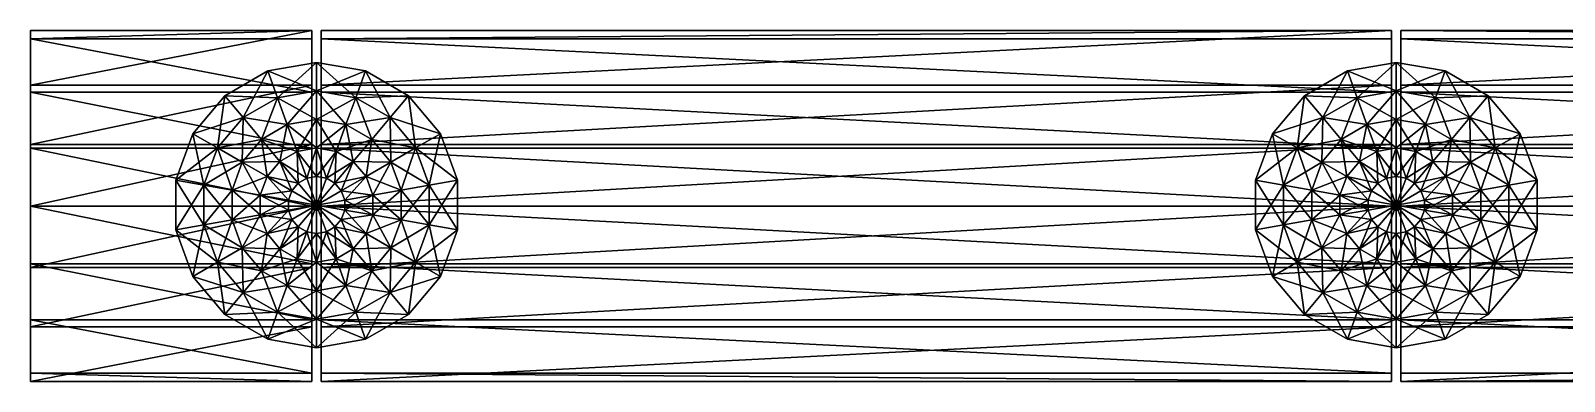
# Model space of a CAD drawing. Header units: inches. Extents: x -21.7 to 34.7, y -7.5 to -0.2.
# Drawn here: x -21.69 to 9.99, y -7.49 to -0.23 of the extents above; entities that cross this region are included whole.
import ezdxf

# ---------------------------------------------------------------- set-up
doc = ezdxf.new("R2010")
doc.units = ezdxf.units.IN
doc.header["$MEASUREMENT"] = 0
doc.layers.add('造作・照明', color=121, linetype='Continuous', true_color=0x99e4d6)

msp = doc.modelspace()

# ---------------------------------------------------------------- meshes
at = {"layer": '造作・照明', "color": 13, "true_color": 0xe05656}
mesh = msp.add_polyface(dxfattribs=at)
corners = [(-15.881, -7.493, 22.27), (-15.881, -7.321, 22.625), (-21.688, -7.321, 22.625), (-21.688, -7.493, 22.27), (-15.881, -6.362, 21.722), (-15.881, -6.222, 22.092), (-21.688, -6.222, 22.092), (-21.688, -6.362, 21.722), (-15.881, -5.134, 21.381), (-15.881, -5.063, 21.769), (-21.688, -5.063, 21.769), (-21.688, -5.134, 21.381), (-15.881, -3.864, 21.266), (-15.881, -3.864, 21.661), (-21.688, -3.864, 21.661), (-21.688, -3.864, 21.266), (-15.881, -2.594, 21.381), (-15.881, -2.665, 21.769), (-21.688, -2.665, 21.769), (-21.688, -2.594, 21.381), (-15.881, -1.366, 21.722), (-15.881, -1.505, 22.092), (-21.688, -1.505, 22.092), (-21.688, -1.366, 21.722), (-15.881, -0.235, 22.27), (-15.881, -0.406, 22.625), (-21.688, -0.406, 22.625), (-21.688, -0.235, 22.27)]
mesh.append_faces([[corners[k] for k in face] for face in [(0, 4, 5, 0), (5, 1, 0, 5), (1, 5, 6, 1), (6, 2, 1, 6), (2, 6, 7, 2), (7, 3, 2, 7), (3, 7, 4, 3), (4, 0, 3, 4), (4, 8, 9, 4), (9, 5, 4, 9), (5, 9, 10, 5), (10, 6, 5, 10), (6, 10, 11, 6), (11, 7, 6, 11), (7, 11, 8, 7), (8, 4, 7, 8), (8, 12, 13, 8), (13, 9, 8, 13), (9, 13, 14, 9), (14, 10, 9, 14), (10, 14, 15, 10), (15, 11, 10, 15), (11, 15, 12, 11), (12, 8, 11, 12), (12, 16, 17, 12), (17, 13, 12, 17), (13, 17, 18, 13), (18, 14, 13, 18), (14, 18, 19, 14), (19, 15, 14, 19), (15, 19, 16, 15), (16, 12, 15, 16), (16, 20, 21, 16), (21, 17, 16, 21), (17, 21, 22, 17), (22, 18, 17, 22), (18, 22, 23, 18), (23, 19, 18, 23), (19, 23, 20, 19), (20, 16, 19, 20), (20, 24, 25, 20), (25, 21, 20, 25), (21, 25, 26, 21), (26, 22, 21, 26), (22, 26, 27, 22), (27, 23, 22, 27), (23, 27, 24, 23), (24, 20, 23, 24), (0, 1, 2, 0), (2, 3, 0, 2)]], dxfattribs={"vtx2": -1, "vtx3": -1, "color": 13})
mesh.append_faces([[corners[k] for k in face] for face in [(26, 25, 24, 26), (27, 26, 24, 27)]], dxfattribs={"vtx3": -1, "color": 13})
mesh = msp.add_polyface(dxfattribs=at)
corners = [(6.423, -7.493, 22.27), (6.423, -7.321, 22.625), (-15.684, -7.321, 22.625), (-15.684, -7.493, 22.27), (6.423, -6.362, 21.722), (6.423, -6.222, 22.092), (-15.684, -6.222, 22.092), (-15.684, -6.362, 21.722), (6.423, -5.134, 21.381), (6.423, -5.063, 21.769), (-15.684, -5.063, 21.769), (-15.684, -5.134, 21.381), (6.423, -3.864, 21.266), (6.423, -3.864, 21.661), (-15.684, -3.864, 21.661), (-15.684, -3.864, 21.266), (6.423, -2.594, 21.381), (6.423, -2.665, 21.769), (-15.684, -2.665, 21.769), (-15.684, -2.594, 21.381), (6.423, -1.366, 21.722), (6.423, -1.505, 22.092), (-15.684, -1.505, 22.092), (-15.684, -1.366, 21.722), (6.423, -0.235, 22.27), (6.423, -0.406, 22.625), (-15.684, -0.406, 22.625), (-15.684, -0.235, 22.27)]
mesh.append_faces([[corners[k] for k in face] for face in [(0, 4, 5, 0), (5, 1, 0, 5), (1, 5, 6, 1), (6, 2, 1, 6), (2, 6, 7, 2), (7, 3, 2, 7), (3, 7, 4, 3), (4, 0, 3, 4), (4, 8, 9, 4), (9, 5, 4, 9), (5, 9, 10, 5), (10, 6, 5, 10), (6, 10, 11, 6), (11, 7, 6, 11), (7, 11, 8, 7), (8, 4, 7, 8), (8, 12, 13, 8), (13, 9, 8, 13), (9, 13, 14, 9), (14, 10, 9, 14), (10, 14, 15, 10), (15, 11, 10, 15), (11, 15, 12, 11), (12, 8, 11, 12), (12, 16, 17, 12), (17, 13, 12, 17), (13, 17, 18, 13), (18, 14, 13, 18), (14, 18, 19, 14), (19, 15, 14, 19), (15, 19, 16, 15), (16, 12, 15, 16), (16, 20, 21, 16), (21, 17, 16, 21), (17, 21, 22, 17), (22, 18, 17, 22), (18, 22, 23, 18), (23, 19, 18, 23), (19, 23, 20, 19), (20, 16, 19, 20), (20, 24, 25, 20), (25, 21, 20, 25), (21, 25, 26, 21), (26, 22, 21, 26), (22, 26, 27, 22), (27, 23, 22, 27), (23, 27, 24, 23), (24, 20, 23, 24), (0, 1, 2, 0), (2, 3, 0, 2)]], dxfattribs={"vtx2": -1, "vtx3": -1, "color": 13})
mesh.append_faces([[corners[k] for k in face] for face in [(26, 25, 24, 26), (27, 26, 24, 27)]], dxfattribs={"vtx3": -1, "color": 13})
mesh = msp.add_polyface(dxfattribs=at)
corners = [(6.619, -0.235, 22.27), (6.619, -0.406, 22.625), (28.726, -0.406, 22.625), (28.726, -0.235, 22.27), (6.619, -1.366, 21.722), (6.619, -1.505, 22.092), (28.726, -1.505, 22.092), (28.726, -1.366, 21.722), (6.619, -2.594, 21.381), (6.619, -2.665, 21.769), (28.726, -2.665, 21.769), (28.726, -2.594, 21.381), (6.619, -3.864, 21.266), (6.619, -3.864, 21.661), (28.726, -3.864, 21.661), (28.726, -3.864, 21.266), (6.619, -5.134, 21.381), (6.619, -5.063, 21.769), (28.726, -5.063, 21.769), (28.726, -5.134, 21.381), (6.619, -6.362, 21.722), (6.619, -6.222, 22.092), (28.726, -6.222, 22.092), (28.726, -6.362, 21.722), (6.619, -7.493, 22.27), (6.619, -7.321, 22.625), (28.726, -7.321, 22.625), (28.726, -7.493, 22.27)]
mesh.append_faces([[corners[k] for k in face] for face in [(0, 4, 5, 0), (5, 1, 0, 5), (1, 5, 6, 1), (6, 2, 1, 6), (2, 6, 7, 2), (7, 3, 2, 7), (3, 7, 4, 3), (4, 0, 3, 4), (4, 8, 9, 4), (9, 5, 4, 9), (5, 9, 10, 5), (10, 6, 5, 10), (6, 10, 11, 6), (11, 7, 6, 11), (7, 11, 8, 7), (8, 4, 7, 8), (8, 12, 13, 8), (13, 9, 8, 13), (9, 13, 14, 9), (14, 10, 9, 14), (10, 14, 15, 10), (15, 11, 10, 15), (11, 15, 12, 11), (12, 8, 11, 12), (12, 16, 17, 12), (17, 13, 12, 17), (13, 17, 18, 13), (18, 14, 13, 18), (14, 18, 19, 14), (19, 15, 14, 19), (15, 19, 16, 15), (16, 12, 15, 16), (16, 20, 21, 16), (21, 17, 16, 21), (17, 21, 22, 17), (22, 18, 17, 22), (18, 22, 23, 18), (23, 19, 18, 23), (19, 23, 20, 19), (20, 16, 19, 20), (20, 24, 25, 20), (25, 21, 20, 25), (21, 25, 26, 21), (26, 22, 21, 26), (22, 26, 27, 22), (27, 23, 22, 27), (23, 27, 24, 23), (24, 20, 23, 24), (0, 1, 2, 0), (2, 3, 0, 2)]], dxfattribs={"vtx2": -1, "vtx3": -1, "color": 13})
mesh.append_faces([[corners[k] for k in face] for face in [(26, 25, 24, 26), (27, 26, 24, 27)]], dxfattribs={"vtx3": -1, "color": 13})
at = {"layer": '造作・照明', "color": 56, "true_color": 0x718706}
mesh = msp.add_polyface(dxfattribs=at)
corners = [(-16.186, -2.735, 48.898), (-15.782, -2.663, 48.89), (-15.782, -3.254, 49.098), (-16.388, -2.18, 48.809), (-15.782, -2.073, 48.793), (-16.541, -2.94, 48.909), (-16.921, -2.487, 48.828), (-17.316, -2.959, 48.82), (-16.59, -1.625, 48.8), (-15.782, -1.482, 48.777), (-17.301, -2.035, 48.825), (-17.828, -2.663, 48.816), (-16.792, -1.07, 48.818), (-15.782, -0.892, 48.824), (-17.68, -1.583, 48.83), (-18.339, -2.368, 48.824), (-16.792, -1.07, 48.951), (-15.782, -0.892, 48.955), (-17.68, -1.583, 48.959), (-18.339, -2.368, 48.955), (-16.792, -1.07, 49.084), (-15.782, -0.892, 49.086), (-17.68, -1.582, 49.089), (-18.339, -2.368, 49.087), (-16.792, -1.07, 49.218), (-15.782, -0.892, 49.218), (-17.68, -1.582, 49.218), (-18.339, -2.368, 49.218), (-16.59, -1.625, 49.218), (-15.782, -1.482, 49.218), (-17.301, -2.035, 49.218), (-17.828, -2.663, 49.218), (-16.388, -2.18, 49.218), (-15.782, -2.073, 49.218), (-16.921, -2.487, 49.218), (-17.316, -2.959, 49.218), (-16.186, -2.735, 49.218), (-15.782, -2.663, 49.218), (-16.541, -2.94, 49.218), (-16.805, -3.254, 49.218), (-15.984, -3.289, 49.218)]
mesh.append_faces([[corners[k] for k in face] for face in [(0, 1, 2, 0), (1, 0, 3, 1), (3, 4, 1, 3), (0, 5, 6, 0), (6, 3, 0, 6), (7, 6, 5, 7), (4, 3, 8, 4), (8, 9, 4, 8), (3, 6, 10, 3), (10, 8, 3, 10), (6, 7, 11, 6), (11, 10, 6, 11), (9, 8, 12, 9), (12, 13, 9, 12), (8, 10, 14, 8), (14, 12, 8, 14), (10, 11, 15, 10), (15, 14, 10, 15), (13, 12, 16, 13), (16, 17, 13, 16), (12, 14, 18, 12), (18, 16, 12, 18), (14, 15, 19, 14), (19, 18, 14, 19), (17, 16, 20, 17), (20, 21, 17, 20), (16, 18, 22, 16), (22, 20, 16, 22), (18, 19, 23, 18), (23, 22, 18, 23), (21, 20, 24, 21), (24, 25, 21, 24), (20, 22, 26, 20), (26, 24, 20, 26), (22, 23, 27, 22), (27, 26, 22, 27), (25, 24, 28, 25), (28, 29, 25, 28), (24, 26, 30, 24), (30, 28, 24, 30), (26, 27, 31, 26), (31, 30, 26, 31), (29, 28, 32, 29), (32, 33, 29, 32), (28, 30, 34, 28), (34, 32, 28, 34), (30, 31, 35, 30), (35, 34, 30, 35), (33, 32, 36, 33), (36, 37, 33, 36), (32, 34, 38, 32), (38, 36, 32, 38), (34, 35, 39, 34), (37, 36, 40, 37)]], dxfattribs={"vtx2": -1, "vtx3": -1, "color": 56})
mesh = msp.add_polyface(dxfattribs=at)
corners = [(-15.782, -2.663, 48.89), (-15.378, -2.735, 48.898), (-15.58, -3.289, 49.098), (-14.643, -2.487, 48.828), (-14.248, -2.959, 48.82), (-14.759, -3.254, 48.902), (-15.023, -2.94, 48.909), (-15.176, -2.18, 48.809), (-15.782, -2.073, 48.793), (-14.264, -2.035, 48.825), (-13.736, -2.663, 48.816), (-14.974, -1.625, 48.8), (-15.782, -1.482, 48.777), (-13.884, -1.583, 48.83), (-13.225, -2.368, 48.824), (-14.772, -1.07, 48.818), (-15.782, -0.892, 48.824), (-13.884, -1.583, 48.959), (-13.225, -2.368, 48.955), (-14.772, -1.07, 48.951), (-15.782, -0.892, 48.955), (-13.884, -1.582, 49.089), (-13.225, -2.368, 49.087), (-14.772, -1.07, 49.084), (-15.782, -0.892, 49.086), (-13.884, -1.582, 49.218), (-13.225, -2.368, 49.218), (-14.772, -1.07, 49.218), (-15.782, -0.892, 49.218), (-14.264, -2.035, 49.218), (-13.736, -2.663, 49.218), (-14.974, -1.625, 49.218), (-15.782, -1.482, 49.218), (-14.643, -2.487, 49.218), (-14.248, -2.959, 49.218), (-15.176, -2.18, 49.218), (-15.782, -2.073, 49.218), (-15.023, -2.94, 49.218), (-15.378, -2.735, 49.218), (-15.782, -2.663, 49.218), (-15.782, -3.254, 49.218)]
mesh.append_faces([[corners[k] for k in face] for face in [(0, 1, 2, 0), (3, 4, 5, 3), (6, 1, 7, 6), (7, 3, 6, 7), (1, 0, 8, 1), (8, 7, 1, 8), (4, 3, 9, 4), (9, 10, 4, 9), (3, 7, 11, 3), (11, 9, 3, 11), (7, 8, 12, 7), (12, 11, 7, 12), (10, 9, 13, 10), (13, 14, 10, 13), (9, 11, 15, 9), (15, 13, 9, 15), (11, 12, 16, 11), (16, 15, 11, 16), (14, 13, 17, 14), (17, 18, 14, 17), (13, 15, 19, 13), (19, 17, 13, 19), (15, 16, 20, 15), (20, 19, 15, 20), (18, 17, 21, 18), (21, 22, 18, 21), (17, 19, 23, 17), (23, 21, 17, 23), (19, 20, 24, 19), (24, 23, 19, 24), (22, 21, 25, 22), (25, 26, 22, 25), (21, 23, 27, 21), (27, 25, 21, 27), (23, 24, 28, 23), (28, 27, 23, 28), (26, 25, 29, 26), (29, 30, 26, 29), (25, 27, 31, 25), (31, 29, 25, 31), (27, 28, 32, 27), (32, 31, 27, 32), (30, 29, 33, 30), (33, 34, 30, 33), (29, 31, 35, 29), (35, 33, 29, 35), (31, 32, 36, 31), (36, 35, 31, 36), (34, 33, 37, 34), (33, 35, 38, 33), (38, 37, 33, 38), (35, 36, 39, 35), (39, 38, 35, 39), (38, 39, 40, 38)]], dxfattribs={"vtx2": -1, "vtx3": -1, "color": 56})
mesh = msp.add_polyface(dxfattribs=at)
corners = [(6.117, -2.735, 48.898), (6.521, -2.663, 48.89), (6.521, -3.254, 49.098), (5.915, -2.18, 48.809), (6.521, -2.073, 48.793), (5.762, -2.94, 48.909), (5.382, -2.487, 48.828), (4.987, -2.959, 48.82), (5.713, -1.625, 48.8), (6.521, -1.482, 48.777), (5.003, -2.035, 48.825), (4.475, -2.663, 48.816), (5.511, -1.07, 48.818), (6.521, -0.892, 48.824), (4.623, -1.583, 48.83), (3.964, -2.368, 48.824), (5.511, -1.07, 48.951), (6.521, -0.892, 48.955), (4.623, -1.583, 48.959), (3.964, -2.368, 48.955), (5.511, -1.07, 49.084), (6.521, -0.892, 49.086), (4.623, -1.582, 49.089), (3.964, -2.368, 49.087), (5.511, -1.07, 49.218), (6.521, -0.892, 49.218), (4.623, -1.582, 49.218), (3.964, -2.368, 49.218), (5.713, -1.625, 49.218), (6.521, -1.482, 49.218), (5.003, -2.035, 49.218), (4.475, -2.663, 49.218), (5.915, -2.18, 49.218), (6.521, -2.073, 49.218), (5.382, -2.487, 49.218), (4.987, -2.959, 49.218), (6.117, -2.735, 49.218), (6.521, -2.663, 49.218), (5.762, -2.94, 49.218), (5.498, -3.254, 49.218), (6.319, -3.289, 49.218)]
mesh.append_faces([[corners[k] for k in face] for face in [(0, 1, 2, 0), (1, 0, 3, 1), (3, 4, 1, 3), (0, 5, 6, 0), (6, 3, 0, 6), (7, 6, 5, 7), (4, 3, 8, 4), (8, 9, 4, 8), (3, 6, 10, 3), (10, 8, 3, 10), (6, 7, 11, 6), (11, 10, 6, 11), (9, 8, 12, 9), (12, 13, 9, 12), (8, 10, 14, 8), (14, 12, 8, 14), (10, 11, 15, 10), (15, 14, 10, 15), (13, 12, 16, 13), (16, 17, 13, 16), (12, 14, 18, 12), (18, 16, 12, 18), (14, 15, 19, 14), (19, 18, 14, 19), (17, 16, 20, 17), (20, 21, 17, 20), (16, 18, 22, 16), (22, 20, 16, 22), (18, 19, 23, 18), (23, 22, 18, 23), (21, 20, 24, 21), (24, 25, 21, 24), (20, 22, 26, 20), (26, 24, 20, 26), (22, 23, 27, 22), (27, 26, 22, 27), (25, 24, 28, 25), (28, 29, 25, 28), (24, 26, 30, 24), (30, 28, 24, 30), (26, 27, 31, 26), (31, 30, 26, 31), (29, 28, 32, 29), (32, 33, 29, 32), (28, 30, 34, 28), (34, 32, 28, 34), (30, 31, 35, 30), (35, 34, 30, 35), (33, 32, 36, 33), (36, 37, 33, 36), (32, 34, 38, 32), (38, 36, 32, 38), (34, 35, 39, 34), (37, 36, 40, 37)]], dxfattribs={"vtx2": -1, "vtx3": -1, "color": 56})
mesh = msp.add_polyface(dxfattribs=at)
corners = [(6.521, -2.663, 48.89), (6.925, -2.735, 48.898), (6.723, -3.289, 49.098), (7.66, -2.487, 48.828), (8.055, -2.959, 48.82), (7.544, -3.254, 48.902), (7.28, -2.94, 48.909), (7.127, -2.18, 48.809), (6.521, -2.073, 48.793), (8.039, -2.035, 48.825), (8.567, -2.663, 48.816), (7.329, -1.625, 48.8), (6.521, -1.482, 48.777), (8.419, -1.583, 48.83), (9.078, -2.368, 48.824), (7.531, -1.07, 48.818), (6.521, -0.892, 48.824), (8.419, -1.583, 48.959), (9.078, -2.368, 48.955), (7.531, -1.07, 48.951), (6.521, -0.892, 48.955), (8.419, -1.582, 49.089), (9.078, -2.368, 49.087), (7.531, -1.07, 49.084), (6.521, -0.892, 49.086), (8.419, -1.582, 49.218), (9.078, -2.368, 49.218), (7.531, -1.07, 49.218), (6.521, -0.892, 49.218), (8.039, -2.035, 49.218), (8.567, -2.663, 49.218), (7.329, -1.625, 49.218), (6.521, -1.482, 49.218), (7.66, -2.487, 49.218), (8.055, -2.959, 49.218), (7.127, -2.18, 49.218), (6.521, -2.073, 49.218), (7.28, -2.94, 49.218), (6.925, -2.735, 49.218), (6.521, -2.663, 49.218), (6.521, -3.254, 49.218)]
mesh.append_faces([[corners[k] for k in face] for face in [(0, 1, 2, 0), (3, 4, 5, 3), (6, 1, 7, 6), (7, 3, 6, 7), (1, 0, 8, 1), (8, 7, 1, 8), (4, 3, 9, 4), (9, 10, 4, 9), (3, 7, 11, 3), (11, 9, 3, 11), (7, 8, 12, 7), (12, 11, 7, 12), (10, 9, 13, 10), (13, 14, 10, 13), (9, 11, 15, 9), (15, 13, 9, 15), (11, 12, 16, 11), (16, 15, 11, 16), (14, 13, 17, 14), (17, 18, 14, 17), (13, 15, 19, 13), (19, 17, 13, 19), (15, 16, 20, 15), (20, 19, 15, 20), (18, 17, 21, 18), (21, 22, 18, 21), (17, 19, 23, 17), (23, 21, 17, 23), (19, 20, 24, 19), (24, 23, 19, 24), (22, 21, 25, 22), (25, 26, 22, 25), (21, 23, 27, 21), (27, 25, 21, 27), (23, 24, 28, 23), (28, 27, 23, 28), (26, 25, 29, 26), (29, 30, 26, 29), (25, 27, 31, 25), (31, 29, 25, 31), (27, 28, 32, 27), (32, 31, 27, 32), (30, 29, 33, 30), (33, 34, 30, 33), (29, 31, 35, 29), (35, 33, 29, 35), (31, 32, 36, 31), (36, 35, 31, 36), (34, 33, 37, 34), (33, 35, 38, 33), (38, 37, 33, 38), (35, 36, 39, 35), (39, 38, 35, 39), (38, 39, 40, 38)]], dxfattribs={"vtx2": -1, "vtx3": -1, "color": 56})
mesh = msp.add_polyface(dxfattribs=at)
corners = [(-15.782, -3.844, 49.218), (-15.984, -3.289, 49.098), (-15.782, -3.254, 49.098), (-16.162, -3.392, 49.097), (-16.294, -3.549, 49.096), (-16.364, -3.742, 49.095), (-16.364, -3.947, 49.095), (-16.186, -2.735, 48.898), (-16.541, -2.94, 48.909), (-16.805, -3.254, 48.902), (-16.945, -3.639, 48.887), (-17.316, -2.959, 48.82), (-17.527, -3.537, 48.796), (-18.108, -3.434, 48.785), (-17.828, -2.663, 48.816), (-18.69, -3.332, 48.824), (-18.339, -2.368, 48.824), (-18.69, -3.332, 48.955), (-18.339, -2.368, 48.955), (-18.69, -3.332, 49.087), (-18.339, -2.368, 49.087), (-18.69, -3.332, 49.218), (-18.339, -2.368, 49.218), (-18.69, -4.357, 49.087), (-18.69, -4.357, 49.218), (-18.108, -3.434, 49.218), (-17.828, -2.663, 49.218), (-18.108, -4.255, 49.218), (-17.527, -3.537, 49.218), (-17.316, -2.959, 49.218), (-17.527, -4.152, 49.218), (-16.805, -3.254, 49.218), (-16.541, -2.94, 49.218), (-16.921, -2.487, 49.218), (-16.945, -3.639, 49.218), (-16.945, -4.05, 49.218), (-15.984, -3.289, 49.218), (-15.782, -3.254, 49.218), (-15.782, -2.663, 49.218), (-16.186, -2.735, 49.218), (-16.162, -3.392, 49.218), (-16.294, -3.549, 49.218), (-16.364, -3.742, 49.218), (-16.364, -3.947, 49.218), (-15.782, -3.844, 49.218)]
mesh.append_faces([[corners[k] for k in face] for face in [(2, 1, 7, 2), (1, 3, 8, 1), (8, 7, 1, 8), (3, 4, 9, 3), (9, 8, 3, 9), (4, 5, 10, 4), (10, 9, 4, 10), (8, 9, 11, 8), (9, 10, 12, 9), (12, 11, 9, 12), (11, 12, 13, 11), (13, 14, 11, 13), (14, 13, 15, 14), (15, 16, 14, 15), (16, 15, 17, 16), (17, 18, 16, 17), (18, 17, 19, 18), (19, 20, 18, 19), (20, 19, 21, 20), (21, 22, 20, 21), (19, 23, 24, 19), (24, 21, 19, 24), (22, 21, 25, 22), (25, 26, 22, 25), (21, 24, 27, 21), (27, 25, 21, 27), (26, 25, 28, 26), (28, 29, 26, 28), (25, 27, 30, 25), (30, 28, 25, 30), (31, 32, 33, 31), (29, 28, 34, 29), (34, 31, 29, 34), (28, 30, 35, 28), (35, 34, 28, 35), (36, 37, 38, 36), (39, 32, 40, 39), (40, 36, 39, 40), (32, 31, 41, 32), (41, 40, 32, 41), (31, 34, 42, 31), (42, 41, 31, 42), (34, 35, 43, 34), (43, 42, 34, 43)]], dxfattribs={"vtx2": -1, "vtx3": -1, "color": 56})
mesh.append_faces([[corners[k] for k in face] for face in [(0, 1, 2, 0), (0, 3, 1, 0), (0, 4, 3, 0), (0, 5, 4, 0), (0, 6, 5, 0), (44, 37, 36, 44), (44, 36, 40, 44), (44, 40, 41, 44), (44, 41, 42, 44), (44, 42, 43, 44)]], dxfattribs={"vtx3": -1, "color": 56})
mesh = msp.add_polyface(dxfattribs=at)
corners = [(-15.782, -3.844, 49.218), (-15.201, -3.742, 49.095), (-15.201, -3.947, 49.095), (-15.271, -3.549, 49.096), (-15.403, -3.392, 49.097), (-15.58, -3.289, 49.098), (-15.782, -3.254, 49.098), (-14.619, -3.639, 48.887), (-14.619, -4.05, 48.887), (-14.759, -3.254, 48.902), (-15.023, -2.94, 48.909), (-15.378, -2.735, 48.898), (-15.782, -2.663, 48.89), (-14.037, -3.537, 48.796), (-14.037, -4.152, 48.796), (-14.248, -2.959, 48.82), (-14.643, -2.487, 48.828), (-13.456, -3.434, 48.785), (-13.456, -4.255, 48.785), (-13.736, -2.663, 48.816), (-12.874, -3.332, 48.824), (-12.874, -4.357, 48.824), (-13.225, -2.368, 48.824), (-13.225, -2.368, 48.955), (-12.874, -3.332, 48.955), (-13.225, -2.368, 49.087), (-12.874, -3.332, 49.087), (-12.874, -4.357, 49.087), (-12.874, -3.332, 49.218), (-12.874, -4.357, 49.218), (-13.225, -2.368, 49.218), (-13.736, -2.663, 49.218), (-13.456, -3.434, 49.218), (-14.248, -2.959, 49.218), (-14.037, -3.537, 49.218), (-14.759, -3.254, 49.218), (-14.619, -3.639, 49.218), (-15.023, -2.94, 49.218), (-15.271, -3.549, 49.218), (-15.201, -3.742, 49.218), (-15.403, -3.392, 49.218), (-15.378, -2.735, 49.218), (-15.58, -3.289, 49.218), (-15.782, -3.254, 49.218), (-15.782, -3.844, 49.218), (-15.201, -3.947, 49.218)]
mesh.append_faces([[corners[k] for k in face] for face in [(2, 1, 7, 2), (7, 8, 2, 7), (1, 3, 9, 1), (9, 7, 1, 9), (3, 4, 10, 3), (10, 9, 3, 10), (4, 5, 11, 4), (11, 10, 4, 11), (5, 6, 12, 5), (8, 7, 13, 8), (13, 14, 8, 13), (7, 9, 15, 7), (15, 13, 7, 15), (9, 10, 16, 9), (14, 13, 17, 14), (17, 18, 14, 17), (13, 15, 19, 13), (19, 17, 13, 19), (18, 17, 20, 18), (20, 21, 18, 20), (17, 19, 22, 17), (22, 20, 17, 22), (20, 22, 23, 20), (23, 24, 20, 23), (24, 23, 25, 24), (25, 26, 24, 25), (27, 26, 28, 27), (28, 29, 27, 28), (26, 25, 30, 26), (30, 28, 26, 30), (28, 30, 31, 28), (31, 32, 28, 31), (32, 31, 33, 32), (33, 34, 32, 33), (34, 33, 35, 34), (35, 36, 34, 35), (37, 35, 33, 37), (36, 35, 38, 36), (38, 39, 36, 38), (35, 37, 40, 35), (40, 38, 35, 40), (37, 41, 42, 37), (42, 40, 37, 42), (43, 42, 41, 43)]], dxfattribs={"vtx2": -1, "vtx3": -1, "color": 56})
mesh.append_faces([[corners[k] for k in face] for face in [(0, 1, 2, 0), (0, 3, 1, 0), (0, 4, 3, 0), (0, 5, 4, 0), (0, 6, 5, 0), (44, 45, 39, 44), (44, 39, 38, 44), (44, 38, 40, 44), (44, 40, 42, 44), (44, 42, 43, 44)]], dxfattribs={"vtx3": -1, "color": 56})
mesh = msp.add_polyface(dxfattribs=at)
corners = [(6.521, -3.844, 49.218), (6.319, -3.289, 49.098), (6.521, -3.254, 49.098), (6.141, -3.392, 49.097), (6.01, -3.549, 49.096), (5.939, -3.742, 49.095), (5.939, -3.947, 49.095), (6.117, -2.735, 48.898), (5.762, -2.94, 48.909), (5.498, -3.254, 48.902), (5.358, -3.639, 48.887), (4.987, -2.959, 48.82), (4.776, -3.537, 48.796), (4.195, -3.434, 48.785), (4.475, -2.663, 48.816), (3.613, -3.332, 48.824), (3.964, -2.368, 48.824), (3.613, -3.332, 48.955), (3.964, -2.368, 48.955), (3.613, -3.332, 49.087), (3.964, -2.368, 49.087), (3.613, -3.332, 49.218), (3.964, -2.368, 49.218), (3.613, -4.357, 49.087), (3.613, -4.357, 49.218), (4.195, -3.434, 49.218), (4.475, -2.663, 49.218), (4.195, -4.255, 49.218), (4.776, -3.537, 49.218), (4.987, -2.959, 49.218), (4.776, -4.152, 49.218), (5.498, -3.254, 49.218), (5.762, -2.94, 49.218), (5.382, -2.487, 49.218), (5.358, -3.639, 49.218), (5.358, -4.05, 49.218), (6.319, -3.289, 49.218), (6.521, -3.254, 49.218), (6.521, -2.663, 49.218), (6.117, -2.735, 49.218), (6.141, -3.392, 49.218), (6.01, -3.549, 49.218), (5.939, -3.742, 49.218), (5.939, -3.947, 49.218), (6.521, -3.844, 49.218)]
mesh.append_faces([[corners[k] for k in face] for face in [(2, 1, 7, 2), (1, 3, 8, 1), (8, 7, 1, 8), (3, 4, 9, 3), (9, 8, 3, 9), (4, 5, 10, 4), (10, 9, 4, 10), (8, 9, 11, 8), (9, 10, 12, 9), (12, 11, 9, 12), (11, 12, 13, 11), (13, 14, 11, 13), (14, 13, 15, 14), (15, 16, 14, 15), (16, 15, 17, 16), (17, 18, 16, 17), (18, 17, 19, 18), (19, 20, 18, 19), (20, 19, 21, 20), (21, 22, 20, 21), (19, 23, 24, 19), (24, 21, 19, 24), (22, 21, 25, 22), (25, 26, 22, 25), (21, 24, 27, 21), (27, 25, 21, 27), (26, 25, 28, 26), (28, 29, 26, 28), (25, 27, 30, 25), (30, 28, 25, 30), (31, 32, 33, 31), (29, 28, 34, 29), (34, 31, 29, 34), (28, 30, 35, 28), (35, 34, 28, 35), (36, 37, 38, 36), (39, 32, 40, 39), (40, 36, 39, 40), (32, 31, 41, 32), (41, 40, 32, 41), (31, 34, 42, 31), (42, 41, 31, 42), (34, 35, 43, 34), (43, 42, 34, 43)]], dxfattribs={"vtx2": -1, "vtx3": -1, "color": 56})
mesh.append_faces([[corners[k] for k in face] for face in [(0, 1, 2, 0), (0, 3, 1, 0), (0, 4, 3, 0), (0, 5, 4, 0), (0, 6, 5, 0), (44, 37, 36, 44), (44, 36, 40, 44), (44, 40, 41, 44), (44, 41, 42, 44), (44, 42, 43, 44)]], dxfattribs={"vtx3": -1, "color": 56})
mesh = msp.add_polyface(dxfattribs=at)
corners = [(6.521, -3.844, 49.218), (7.103, -3.742, 49.095), (7.103, -3.947, 49.095), (7.032, -3.549, 49.096), (6.901, -3.392, 49.097), (6.723, -3.289, 49.098), (6.521, -3.254, 49.098), (7.684, -3.639, 48.887), (7.684, -4.05, 48.887), (7.544, -3.254, 48.902), (7.28, -2.94, 48.909), (6.925, -2.735, 48.898), (6.521, -2.663, 48.89), (8.266, -3.537, 48.796), (8.266, -4.152, 48.796), (8.055, -2.959, 48.82), (7.66, -2.487, 48.828), (8.847, -3.434, 48.785), (8.847, -4.255, 48.785), (8.567, -2.663, 48.816), (9.429, -3.332, 48.824), (9.429, -4.357, 48.824), (9.078, -2.368, 48.824), (9.078, -2.368, 48.955), (9.429, -3.332, 48.955), (9.078, -2.368, 49.087), (9.429, -3.332, 49.087), (9.429, -4.357, 49.087), (9.429, -3.332, 49.218), (9.429, -4.357, 49.218), (9.078, -2.368, 49.218), (8.567, -2.663, 49.218), (8.847, -3.434, 49.218), (8.055, -2.959, 49.218), (8.266, -3.537, 49.218), (7.544, -3.254, 49.218), (7.684, -3.639, 49.218), (7.28, -2.94, 49.218), (7.032, -3.549, 49.218), (7.103, -3.742, 49.218), (6.901, -3.392, 49.218), (6.925, -2.735, 49.218), (6.723, -3.289, 49.218), (6.521, -3.254, 49.218), (6.521, -3.844, 49.218), (7.103, -3.947, 49.218)]
mesh.append_faces([[corners[k] for k in face] for face in [(2, 1, 7, 2), (7, 8, 2, 7), (1, 3, 9, 1), (9, 7, 1, 9), (3, 4, 10, 3), (10, 9, 3, 10), (4, 5, 11, 4), (11, 10, 4, 11), (5, 6, 12, 5), (8, 7, 13, 8), (13, 14, 8, 13), (7, 9, 15, 7), (15, 13, 7, 15), (9, 10, 16, 9), (14, 13, 17, 14), (17, 18, 14, 17), (13, 15, 19, 13), (19, 17, 13, 19), (18, 17, 20, 18), (20, 21, 18, 20), (17, 19, 22, 17), (22, 20, 17, 22), (20, 22, 23, 20), (23, 24, 20, 23), (24, 23, 25, 24), (25, 26, 24, 25), (27, 26, 28, 27), (28, 29, 27, 28), (26, 25, 30, 26), (30, 28, 26, 30), (28, 30, 31, 28), (31, 32, 28, 31), (32, 31, 33, 32), (33, 34, 32, 33), (34, 33, 35, 34), (35, 36, 34, 35), (37, 35, 33, 37), (36, 35, 38, 36), (38, 39, 36, 38), (35, 37, 40, 35), (40, 38, 35, 40), (37, 41, 42, 37), (42, 40, 37, 42), (43, 42, 41, 43)]], dxfattribs={"vtx2": -1, "vtx3": -1, "color": 56})
mesh.append_faces([[corners[k] for k in face] for face in [(0, 1, 2, 0), (0, 3, 1, 0), (0, 4, 3, 0), (0, 5, 4, 0), (0, 6, 5, 0), (44, 45, 39, 44), (44, 39, 38, 44), (44, 38, 40, 44), (44, 40, 42, 44), (44, 42, 43, 44)]], dxfattribs={"vtx3": -1, "color": 56})
mesh = msp.add_polyface(dxfattribs=at)
corners = [(-15.782, -3.844, 49.218), (-16.294, -4.14, 49.096), (-16.364, -3.947, 49.095), (-16.162, -4.297, 49.097), (-15.984, -4.399, 49.098), (-15.782, -4.435, 49.098), (-16.364, -3.742, 49.095), (-16.945, -4.05, 48.887), (-16.945, -3.639, 48.887), (-16.805, -4.435, 48.902), (-16.541, -4.749, 48.909), (-16.186, -4.954, 48.899), (-15.782, -5.026, 48.891), (-17.527, -4.152, 48.796), (-17.527, -3.537, 48.796), (-17.316, -4.73, 48.82), (-16.921, -5.202, 48.828), (-18.108, -4.255, 48.785), (-18.108, -3.434, 48.785), (-17.828, -5.026, 48.816), (-18.69, -4.357, 48.824), (-18.69, -3.332, 48.824), (-18.339, -5.321, 48.824), (-18.69, -4.357, 48.956), (-18.69, -3.332, 48.955), (-18.339, -5.321, 48.956), (-18.69, -4.357, 49.087), (-18.69, -3.332, 49.087), (-18.339, -5.321, 49.087), (-18.339, -5.321, 49.218), (-18.69, -4.357, 49.218), (-17.828, -5.026, 49.218), (-18.108, -4.255, 49.218), (-17.316, -4.73, 49.218), (-17.527, -4.152, 49.218), (-16.805, -4.435, 49.218), (-16.945, -4.05, 49.218), (-16.541, -4.749, 49.218), (-16.294, -4.14, 49.218), (-16.364, -3.947, 49.218), (-16.162, -4.297, 49.218), (-16.186, -4.954, 49.218), (-15.984, -4.399, 49.218), (-15.782, -4.435, 49.218), (-15.782, -3.844, 49.218)]
mesh.append_faces([[corners[k] for k in face] for face in [(6, 2, 7, 6), (7, 8, 6, 7), (2, 1, 9, 2), (9, 7, 2, 9), (1, 3, 10, 1), (10, 9, 1, 10), (3, 4, 11, 3), (11, 10, 3, 11), (4, 5, 12, 4), (8, 7, 13, 8), (13, 14, 8, 13), (7, 9, 15, 7), (15, 13, 7, 15), (9, 10, 16, 9), (14, 13, 17, 14), (17, 18, 14, 17), (13, 15, 19, 13), (19, 17, 13, 19), (18, 17, 20, 18), (20, 21, 18, 20), (17, 19, 22, 17), (22, 20, 17, 22), (21, 20, 23, 21), (23, 24, 21, 23), (20, 22, 25, 20), (25, 23, 20, 25), (24, 23, 26, 24), (26, 27, 24, 26), (23, 25, 28, 23), (28, 26, 23, 28), (26, 28, 29, 26), (29, 30, 26, 29), (30, 29, 31, 30), (31, 32, 30, 31), (32, 31, 33, 32), (33, 34, 32, 33), (34, 33, 35, 34), (35, 36, 34, 35), (37, 35, 33, 37), (36, 35, 38, 36), (38, 39, 36, 38), (35, 37, 40, 35), (40, 38, 35, 40), (37, 41, 42, 37), (42, 40, 37, 42), (43, 42, 41, 43)]], dxfattribs={"vtx2": -1, "vtx3": -1, "color": 56})
mesh.append_faces([[corners[k] for k in face] for face in [(0, 1, 2, 0), (0, 3, 1, 0), (0, 4, 3, 0), (0, 5, 4, 0), (44, 39, 38, 44), (44, 38, 40, 44), (44, 40, 42, 44), (44, 42, 43, 44)]], dxfattribs={"vtx3": -1, "color": 56})
mesh = msp.add_polyface(dxfattribs=at)
corners = [(-15.782, -3.844, 49.218), (-15.58, -4.399, 49.098), (-15.782, -4.435, 49.098), (-15.403, -4.297, 49.097), (-15.271, -4.14, 49.096), (-15.201, -3.947, 49.095), (-15.378, -4.954, 48.899), (-15.023, -4.749, 48.909), (-14.759, -4.435, 48.902), (-14.619, -4.05, 48.887), (-14.248, -4.73, 48.82), (-14.037, -4.152, 48.796), (-13.456, -4.255, 48.785), (-13.736, -5.026, 48.816), (-12.874, -4.357, 48.824), (-13.225, -5.321, 48.824), (-12.874, -4.357, 48.956), (-13.225, -5.321, 48.956), (-12.874, -3.332, 48.824), (-12.874, -3.332, 48.955), (-12.874, -4.357, 49.087), (-13.225, -5.321, 49.087), (-12.874, -3.332, 49.087), (-12.874, -4.357, 49.218), (-13.225, -5.321, 49.218), (-13.456, -4.255, 49.218), (-13.736, -5.026, 49.218), (-12.874, -3.332, 49.218), (-13.456, -3.434, 49.218), (-14.037, -4.152, 49.218), (-14.248, -4.73, 49.218), (-14.037, -3.537, 49.218), (-14.759, -4.435, 49.218), (-15.023, -4.749, 49.218), (-14.643, -5.202, 49.218), (-14.619, -4.05, 49.218), (-14.619, -3.639, 49.218), (-15.58, -4.399, 49.218), (-15.782, -4.435, 49.218), (-15.782, -5.026, 49.218), (-15.378, -4.954, 49.218), (-15.403, -4.297, 49.218), (-15.271, -4.14, 49.218), (-15.201, -3.947, 49.218), (-15.201, -3.742, 49.218), (-15.782, -3.844, 49.218)]
mesh.append_faces([[corners[k] for k in face] for face in [(2, 1, 6, 2), (1, 3, 7, 1), (7, 6, 1, 7), (3, 4, 8, 3), (8, 7, 3, 8), (4, 5, 9, 4), (9, 8, 4, 9), (7, 8, 10, 7), (8, 9, 11, 8), (11, 10, 8, 11), (10, 11, 12, 10), (12, 13, 10, 12), (13, 12, 14, 13), (14, 15, 13, 14), (15, 14, 16, 15), (16, 17, 15, 16), (14, 18, 19, 14), (19, 16, 14, 19), (17, 16, 20, 17), (20, 21, 17, 20), (16, 19, 22, 16), (22, 20, 16, 22), (21, 20, 23, 21), (23, 24, 21, 23), (24, 23, 25, 24), (25, 26, 24, 25), (23, 27, 28, 23), (28, 25, 23, 28), (26, 25, 29, 26), (29, 30, 26, 29), (25, 28, 31, 25), (31, 29, 25, 31), (32, 33, 34, 32), (30, 29, 35, 30), (35, 32, 30, 35), (29, 31, 36, 29), (36, 35, 29, 36), (37, 38, 39, 37), (40, 33, 41, 40), (41, 37, 40, 41), (33, 32, 42, 33), (42, 41, 33, 42), (32, 35, 43, 32), (43, 42, 32, 43), (35, 36, 44, 35), (44, 43, 35, 44)]], dxfattribs={"vtx2": -1, "vtx3": -1, "color": 56})
mesh.append_faces([[corners[k] for k in face] for face in [(0, 1, 2, 0), (0, 3, 1, 0), (0, 4, 3, 0), (0, 5, 4, 0), (45, 38, 37, 45), (45, 37, 41, 45), (45, 41, 42, 45), (45, 42, 43, 45)]], dxfattribs={"vtx3": -1, "color": 56})
mesh = msp.add_polyface(dxfattribs=at)
corners = [(6.521, -3.844, 49.218), (6.01, -4.14, 49.096), (5.939, -3.947, 49.095), (6.141, -4.297, 49.097), (6.319, -4.399, 49.098), (6.521, -4.435, 49.098), (5.939, -3.742, 49.095), (5.358, -4.05, 48.887), (5.358, -3.639, 48.887), (5.498, -4.435, 48.902), (5.762, -4.749, 48.909), (6.117, -4.954, 48.899), (6.521, -5.026, 48.891), (4.776, -4.152, 48.796), (4.776, -3.537, 48.796), (4.987, -4.73, 48.82), (5.382, -5.202, 48.828), (4.195, -4.255, 48.785), (4.195, -3.434, 48.785), (4.475, -5.026, 48.816), (3.613, -4.357, 48.824), (3.613, -3.332, 48.824), (3.964, -5.321, 48.824), (3.613, -4.357, 48.956), (3.613, -3.332, 48.955), (3.964, -5.321, 48.956), (3.613, -4.357, 49.087), (3.613, -3.332, 49.087), (3.964, -5.321, 49.087), (3.964, -5.321, 49.218), (3.613, -4.357, 49.218), (4.475, -5.026, 49.218), (4.195, -4.255, 49.218), (4.987, -4.73, 49.218), (4.776, -4.152, 49.218), (5.498, -4.435, 49.218), (5.358, -4.05, 49.218), (5.762, -4.749, 49.218), (6.01, -4.14, 49.218), (5.939, -3.947, 49.218), (6.141, -4.297, 49.218), (6.117, -4.954, 49.218), (6.319, -4.399, 49.218), (6.521, -4.435, 49.218), (6.521, -3.844, 49.218)]
mesh.append_faces([[corners[k] for k in face] for face in [(6, 2, 7, 6), (7, 8, 6, 7), (2, 1, 9, 2), (9, 7, 2, 9), (1, 3, 10, 1), (10, 9, 1, 10), (3, 4, 11, 3), (11, 10, 3, 11), (4, 5, 12, 4), (8, 7, 13, 8), (13, 14, 8, 13), (7, 9, 15, 7), (15, 13, 7, 15), (9, 10, 16, 9), (14, 13, 17, 14), (17, 18, 14, 17), (13, 15, 19, 13), (19, 17, 13, 19), (18, 17, 20, 18), (20, 21, 18, 20), (17, 19, 22, 17), (22, 20, 17, 22), (21, 20, 23, 21), (23, 24, 21, 23), (20, 22, 25, 20), (25, 23, 20, 25), (24, 23, 26, 24), (26, 27, 24, 26), (23, 25, 28, 23), (28, 26, 23, 28), (26, 28, 29, 26), (29, 30, 26, 29), (30, 29, 31, 30), (31, 32, 30, 31), (32, 31, 33, 32), (33, 34, 32, 33), (34, 33, 35, 34), (35, 36, 34, 35), (37, 35, 33, 37), (36, 35, 38, 36), (38, 39, 36, 38), (35, 37, 40, 35), (40, 38, 35, 40), (37, 41, 42, 37), (42, 40, 37, 42), (43, 42, 41, 43)]], dxfattribs={"vtx2": -1, "vtx3": -1, "color": 56})
mesh.append_faces([[corners[k] for k in face] for face in [(0, 1, 2, 0), (0, 3, 1, 0), (0, 4, 3, 0), (0, 5, 4, 0), (44, 39, 38, 44), (44, 38, 40, 44), (44, 40, 42, 44), (44, 42, 43, 44)]], dxfattribs={"vtx3": -1, "color": 56})
mesh = msp.add_polyface(dxfattribs=at)
corners = [(6.521, -3.844, 49.218), (6.723, -4.399, 49.098), (6.521, -4.435, 49.098), (6.901, -4.297, 49.097), (7.032, -4.14, 49.096), (7.103, -3.947, 49.095), (6.925, -4.954, 48.899), (7.28, -4.749, 48.909), (7.544, -4.435, 48.902), (7.684, -4.05, 48.887), (8.055, -4.73, 48.82), (8.266, -4.152, 48.796), (8.847, -4.255, 48.785), (8.567, -5.026, 48.816), (9.429, -4.357, 48.824), (9.078, -5.321, 48.824), (9.429, -4.357, 48.956), (9.078, -5.321, 48.956), (9.429, -3.332, 48.824), (9.429, -3.332, 48.955), (9.429, -4.357, 49.087), (9.078, -5.321, 49.087), (9.429, -3.332, 49.087), (9.429, -4.357, 49.218), (9.078, -5.321, 49.218), (8.847, -4.255, 49.218), (8.567, -5.026, 49.218), (9.429, -3.332, 49.218), (8.847, -3.434, 49.218), (8.266, -4.152, 49.218), (8.055, -4.73, 49.218), (8.266, -3.537, 49.218), (7.544, -4.435, 49.218), (7.28, -4.749, 49.218), (7.66, -5.202, 49.218), (7.684, -4.05, 49.218), (7.684, -3.639, 49.218), (6.723, -4.399, 49.218), (6.521, -4.435, 49.218), (6.521, -5.026, 49.218), (6.925, -4.954, 49.218), (6.901, -4.297, 49.218), (7.032, -4.14, 49.218), (7.103, -3.947, 49.218), (7.103, -3.742, 49.218), (6.521, -3.844, 49.218)]
mesh.append_faces([[corners[k] for k in face] for face in [(2, 1, 6, 2), (1, 3, 7, 1), (7, 6, 1, 7), (3, 4, 8, 3), (8, 7, 3, 8), (4, 5, 9, 4), (9, 8, 4, 9), (7, 8, 10, 7), (8, 9, 11, 8), (11, 10, 8, 11), (10, 11, 12, 10), (12, 13, 10, 12), (13, 12, 14, 13), (14, 15, 13, 14), (15, 14, 16, 15), (16, 17, 15, 16), (14, 18, 19, 14), (19, 16, 14, 19), (17, 16, 20, 17), (20, 21, 17, 20), (16, 19, 22, 16), (22, 20, 16, 22), (21, 20, 23, 21), (23, 24, 21, 23), (24, 23, 25, 24), (25, 26, 24, 25), (23, 27, 28, 23), (28, 25, 23, 28), (26, 25, 29, 26), (29, 30, 26, 29), (25, 28, 31, 25), (31, 29, 25, 31), (32, 33, 34, 32), (30, 29, 35, 30), (35, 32, 30, 35), (29, 31, 36, 29), (36, 35, 29, 36), (37, 38, 39, 37), (40, 33, 41, 40), (41, 37, 40, 41), (33, 32, 42, 33), (42, 41, 33, 42), (32, 35, 43, 32), (43, 42, 32, 43), (35, 36, 44, 35), (44, 43, 35, 44)]], dxfattribs={"vtx2": -1, "vtx3": -1, "color": 56})
mesh.append_faces([[corners[k] for k in face] for face in [(0, 1, 2, 0), (0, 3, 1, 0), (0, 4, 3, 0), (0, 5, 4, 0), (45, 38, 37, 45), (45, 37, 41, 45), (45, 41, 42, 45), (45, 42, 43, 45)]], dxfattribs={"vtx3": -1, "color": 56})
at = {"layer": '造作・照明', "color": 31, "true_color": 0xe4b899}
mesh = msp.add_polyface(dxfattribs=at)
corners = [(-15.782, -3.962, 21.661), (-15.713, -3.933, 21.661), (-15.684, -3.864, 21.661), (-15.713, -3.794, 21.661), (-15.782, -3.765, 21.661), (-15.852, -3.794, 21.661), (-15.881, -3.864, 21.661), (-15.852, -3.933, 21.661), (-15.782, -3.942, 49.218), (-15.713, -3.914, 49.218), (-15.684, -3.846, 49.218), (-15.713, -3.778, 49.218), (-15.782, -3.75, 49.218), (-15.852, -3.778, 49.218), (-15.881, -3.846, 49.218), (-15.852, -3.914, 49.218)]
mesh.append_faces([[corners[k] for k in face] for face in [(13, 15, 12, 13)]], dxfattribs={"vtx0": -1, "vtx1": -1, "vtx3": -1, "color": 31})
mesh.append_faces([[corners[k] for k in face] for face in [(15, 9, 10, 15), (15, 10, 11, 15), (15, 11, 12, 15)]], dxfattribs={"vtx0": -1, "vtx2": -1, "vtx3": -1, "color": 31})
mesh.append_faces([[corners[k] for k in face] for face in [(5, 7, 6, 5)]], dxfattribs={"vtx0": -1, "vtx3": -1, "color": 31})
mesh.append_faces([[corners[k] for k in face] for face in [(2, 1, 7, 2), (3, 2, 7, 3), (4, 3, 7, 4), (5, 4, 7, 5)]], dxfattribs={"vtx1": -1, "vtx2": -1, "vtx3": -1, "color": 31})
mesh.append_faces([[corners[k] for k in face] for face in [(9, 8, 0, 9), (0, 1, 9, 0), (10, 9, 1, 10), (1, 2, 10, 1), (11, 10, 2, 11), (2, 3, 11, 2), (12, 11, 3, 12), (3, 4, 12, 3), (13, 12, 4, 13), (4, 5, 13, 4), (14, 13, 5, 14), (5, 6, 14, 5), (15, 14, 6, 15), (6, 7, 15, 6), (8, 15, 7, 8), (7, 0, 8, 7), (1, 0, 7, 1), (13, 14, 15, 13), (15, 8, 9, 15)]], dxfattribs={"vtx2": -1, "vtx3": -1, "color": 31})
mesh = msp.add_polyface(dxfattribs=at)
corners = [(6.521, -3.962, 21.661), (6.591, -3.933, 21.661), (6.619, -3.864, 21.661), (6.591, -3.794, 21.661), (6.521, -3.765, 21.661), (6.451, -3.794, 21.661), (6.423, -3.864, 21.661), (6.451, -3.933, 21.661), (6.521, -3.942, 49.218), (6.591, -3.914, 49.218), (6.619, -3.846, 49.218), (6.591, -3.778, 49.218), (6.521, -3.75, 49.218), (6.451, -3.778, 49.218), (6.423, -3.846, 49.218), (6.451, -3.914, 49.218)]
mesh.append_faces([[corners[k] for k in face] for face in [(13, 15, 12, 13)]], dxfattribs={"vtx0": -1, "vtx1": -1, "vtx3": -1, "color": 31})
mesh.append_faces([[corners[k] for k in face] for face in [(15, 9, 10, 15), (15, 10, 11, 15), (15, 11, 12, 15)]], dxfattribs={"vtx0": -1, "vtx2": -1, "vtx3": -1, "color": 31})
mesh.append_faces([[corners[k] for k in face] for face in [(5, 7, 6, 5)]], dxfattribs={"vtx0": -1, "vtx3": -1, "color": 31})
mesh.append_faces([[corners[k] for k in face] for face in [(2, 1, 7, 2), (3, 2, 7, 3), (4, 3, 7, 4), (5, 4, 7, 5)]], dxfattribs={"vtx1": -1, "vtx2": -1, "vtx3": -1, "color": 31})
mesh.append_faces([[corners[k] for k in face] for face in [(9, 8, 0, 9), (0, 1, 9, 0), (10, 9, 1, 10), (1, 2, 10, 1), (11, 10, 2, 11), (2, 3, 11, 2), (12, 11, 3, 12), (3, 4, 12, 3), (13, 12, 4, 13), (4, 5, 13, 4), (14, 13, 5, 14), (5, 6, 14, 5), (15, 14, 6, 15), (6, 7, 15, 6), (8, 15, 7, 8), (7, 0, 8, 7), (1, 0, 7, 1), (13, 14, 15, 13), (15, 8, 9, 15)]], dxfattribs={"vtx2": -1, "vtx3": -1, "color": 31})
at = {"layer": '造作・照明', "color": 56, "true_color": 0x718706}
mesh = msp.add_polyface(dxfattribs=at)
corners = [(-15.782, -5.026, 48.891), (-16.186, -4.954, 48.899), (-15.984, -4.399, 49.098), (-16.921, -5.202, 48.828), (-17.316, -4.73, 48.82), (-16.805, -4.435, 48.902), (-16.541, -4.749, 48.909), (-16.388, -5.509, 48.81), (-15.782, -5.616, 48.793), (-17.301, -5.654, 48.825), (-17.828, -5.026, 48.816), (-16.59, -6.064, 48.801), (-15.782, -6.207, 48.777), (-17.68, -6.106, 48.831), (-18.339, -5.321, 48.824), (-16.792, -6.619, 48.818), (-15.782, -6.797, 48.825), (-17.68, -6.106, 48.96), (-18.339, -5.321, 48.956), (-16.792, -6.619, 48.952), (-15.782, -6.797, 48.956), (-17.68, -6.106, 49.089), (-18.339, -5.321, 49.087), (-16.792, -6.619, 49.085), (-15.782, -6.797, 49.087), (-17.68, -6.106, 49.218), (-18.339, -5.321, 49.218), (-16.792, -6.619, 49.218), (-15.782, -6.797, 49.218), (-17.301, -5.654, 49.218), (-17.828, -5.026, 49.218), (-16.59, -6.064, 49.218), (-15.782, -6.207, 49.218), (-16.921, -5.202, 49.218), (-17.316, -4.73, 49.218), (-16.388, -5.509, 49.218), (-15.782, -5.616, 49.218), (-16.541, -4.749, 49.218), (-16.186, -4.954, 49.218), (-15.782, -5.026, 49.218), (-15.782, -4.435, 49.218)]
mesh.append_faces([[corners[k] for k in face] for face in [(0, 1, 2, 0), (3, 4, 5, 3), (6, 1, 7, 6), (7, 3, 6, 7), (1, 0, 8, 1), (8, 7, 1, 8), (4, 3, 9, 4), (9, 10, 4, 9), (3, 7, 11, 3), (11, 9, 3, 11), (7, 8, 12, 7), (12, 11, 7, 12), (10, 9, 13, 10), (13, 14, 10, 13), (9, 11, 15, 9), (15, 13, 9, 15), (11, 12, 16, 11), (16, 15, 11, 16), (14, 13, 17, 14), (17, 18, 14, 17), (13, 15, 19, 13), (19, 17, 13, 19), (15, 16, 20, 15), (20, 19, 15, 20), (18, 17, 21, 18), (21, 22, 18, 21), (17, 19, 23, 17), (23, 21, 17, 23), (19, 20, 24, 19), (24, 23, 19, 24), (22, 21, 25, 22), (25, 26, 22, 25), (21, 23, 27, 21), (27, 25, 21, 27), (23, 24, 28, 23), (28, 27, 23, 28), (26, 25, 29, 26), (29, 30, 26, 29), (25, 27, 31, 25), (31, 29, 25, 31), (27, 28, 32, 27), (32, 31, 27, 32), (30, 29, 33, 30), (33, 34, 30, 33), (29, 31, 35, 29), (35, 33, 29, 35), (31, 32, 36, 31), (36, 35, 31, 36), (34, 33, 37, 34), (33, 35, 38, 33), (38, 37, 33, 38), (35, 36, 39, 35), (39, 38, 35, 39), (38, 39, 40, 38)]], dxfattribs={"vtx2": -1, "vtx3": -1, "color": 56})
mesh = msp.add_polyface(dxfattribs=at)
corners = [(-15.378, -4.954, 48.899), (-15.782, -5.026, 48.891), (-15.782, -4.435, 49.098), (-15.176, -5.509, 48.81), (-15.782, -5.616, 48.793), (-15.023, -4.749, 48.909), (-14.643, -5.202, 48.828), (-14.248, -4.73, 48.82), (-14.974, -6.064, 48.801), (-15.782, -6.207, 48.777), (-14.264, -5.654, 48.825), (-13.736, -5.026, 48.816), (-14.772, -6.619, 48.818), (-15.782, -6.797, 48.825), (-13.884, -6.106, 48.831), (-13.225, -5.321, 48.824), (-14.772, -6.619, 48.952), (-15.782, -6.797, 48.956), (-13.884, -6.106, 48.96), (-13.225, -5.321, 48.956), (-14.772, -6.619, 49.085), (-15.782, -6.797, 49.087), (-13.884, -6.106, 49.089), (-13.225, -5.321, 49.087), (-14.772, -6.619, 49.218), (-15.782, -6.797, 49.218), (-13.884, -6.106, 49.218), (-13.225, -5.321, 49.218), (-14.974, -6.064, 49.218), (-15.782, -6.207, 49.218), (-14.264, -5.654, 49.218), (-13.736, -5.026, 49.218), (-15.176, -5.509, 49.218), (-15.782, -5.616, 49.218), (-14.643, -5.202, 49.218), (-14.248, -4.73, 49.218), (-15.378, -4.954, 49.218), (-15.782, -5.026, 49.218), (-15.023, -4.749, 49.218), (-14.759, -4.435, 49.218), (-15.58, -4.399, 49.218)]
mesh.append_faces([[corners[k] for k in face] for face in [(0, 1, 2, 0), (1, 0, 3, 1), (3, 4, 1, 3), (0, 5, 6, 0), (6, 3, 0, 6), (7, 6, 5, 7), (4, 3, 8, 4), (8, 9, 4, 8), (3, 6, 10, 3), (10, 8, 3, 10), (6, 7, 11, 6), (11, 10, 6, 11), (9, 8, 12, 9), (12, 13, 9, 12), (8, 10, 14, 8), (14, 12, 8, 14), (10, 11, 15, 10), (15, 14, 10, 15), (13, 12, 16, 13), (16, 17, 13, 16), (12, 14, 18, 12), (18, 16, 12, 18), (14, 15, 19, 14), (19, 18, 14, 19), (17, 16, 20, 17), (20, 21, 17, 20), (16, 18, 22, 16), (22, 20, 16, 22), (18, 19, 23, 18), (23, 22, 18, 23), (21, 20, 24, 21), (24, 25, 21, 24), (20, 22, 26, 20), (26, 24, 20, 26), (22, 23, 27, 22), (27, 26, 22, 27), (25, 24, 28, 25), (28, 29, 25, 28), (24, 26, 30, 24), (30, 28, 24, 30), (26, 27, 31, 26), (31, 30, 26, 31), (29, 28, 32, 29), (32, 33, 29, 32), (28, 30, 34, 28), (34, 32, 28, 34), (30, 31, 35, 30), (35, 34, 30, 35), (33, 32, 36, 33), (36, 37, 33, 36), (32, 34, 38, 32), (38, 36, 32, 38), (34, 35, 39, 34), (37, 36, 40, 37)]], dxfattribs={"vtx2": -1, "vtx3": -1, "color": 56})
mesh = msp.add_polyface(dxfattribs=at)
corners = [(6.521, -5.026, 48.891), (6.117, -4.954, 48.899), (6.319, -4.399, 49.098), (5.382, -5.202, 48.828), (4.987, -4.73, 48.82), (5.498, -4.435, 48.902), (5.762, -4.749, 48.909), (5.915, -5.509, 48.81), (6.521, -5.616, 48.793), (5.003, -5.654, 48.825), (4.475, -5.026, 48.816), (5.713, -6.064, 48.801), (6.521, -6.207, 48.777), (4.623, -6.106, 48.831), (3.964, -5.321, 48.824), (5.511, -6.619, 48.818), (6.521, -6.797, 48.825), (4.623, -6.106, 48.96), (3.964, -5.321, 48.956), (5.511, -6.619, 48.952), (6.521, -6.797, 48.956), (4.623, -6.106, 49.089), (3.964, -5.321, 49.087), (5.511, -6.619, 49.085), (6.521, -6.797, 49.087), (4.623, -6.106, 49.218), (3.964, -5.321, 49.218), (5.511, -6.619, 49.218), (6.521, -6.797, 49.218), (5.003, -5.654, 49.218), (4.475, -5.026, 49.218), (5.713, -6.064, 49.218), (6.521, -6.207, 49.218), (5.382, -5.202, 49.218), (4.987, -4.73, 49.218), (5.915, -5.509, 49.218), (6.521, -5.616, 49.218), (5.762, -4.749, 49.218), (6.117, -4.954, 49.218), (6.521, -5.026, 49.218), (6.521, -4.435, 49.218)]
mesh.append_faces([[corners[k] for k in face] for face in [(0, 1, 2, 0), (3, 4, 5, 3), (6, 1, 7, 6), (7, 3, 6, 7), (1, 0, 8, 1), (8, 7, 1, 8), (4, 3, 9, 4), (9, 10, 4, 9), (3, 7, 11, 3), (11, 9, 3, 11), (7, 8, 12, 7), (12, 11, 7, 12), (10, 9, 13, 10), (13, 14, 10, 13), (9, 11, 15, 9), (15, 13, 9, 15), (11, 12, 16, 11), (16, 15, 11, 16), (14, 13, 17, 14), (17, 18, 14, 17), (13, 15, 19, 13), (19, 17, 13, 19), (15, 16, 20, 15), (20, 19, 15, 20), (18, 17, 21, 18), (21, 22, 18, 21), (17, 19, 23, 17), (23, 21, 17, 23), (19, 20, 24, 19), (24, 23, 19, 24), (22, 21, 25, 22), (25, 26, 22, 25), (21, 23, 27, 21), (27, 25, 21, 27), (23, 24, 28, 23), (28, 27, 23, 28), (26, 25, 29, 26), (29, 30, 26, 29), (25, 27, 31, 25), (31, 29, 25, 31), (27, 28, 32, 27), (32, 31, 27, 32), (30, 29, 33, 30), (33, 34, 30, 33), (29, 31, 35, 29), (35, 33, 29, 35), (31, 32, 36, 31), (36, 35, 31, 36), (34, 33, 37, 34), (33, 35, 38, 33), (38, 37, 33, 38), (35, 36, 39, 35), (39, 38, 35, 39), (38, 39, 40, 38)]], dxfattribs={"vtx2": -1, "vtx3": -1, "color": 56})
mesh = msp.add_polyface(dxfattribs=at)
corners = [(6.925, -4.954, 48.899), (6.521, -5.026, 48.891), (6.521, -4.435, 49.098), (7.127, -5.509, 48.81), (6.521, -5.616, 48.793), (7.28, -4.749, 48.909), (7.66, -5.202, 48.828), (8.055, -4.73, 48.82), (7.329, -6.064, 48.801), (6.521, -6.207, 48.777), (8.039, -5.654, 48.825), (8.567, -5.026, 48.816), (7.531, -6.619, 48.818), (6.521, -6.797, 48.825), (8.419, -6.106, 48.831), (9.078, -5.321, 48.824), (7.531, -6.619, 48.952), (6.521, -6.797, 48.956), (8.419, -6.106, 48.96), (9.078, -5.321, 48.956), (7.531, -6.619, 49.085), (6.521, -6.797, 49.087), (8.419, -6.106, 49.089), (9.078, -5.321, 49.087), (7.531, -6.619, 49.218), (6.521, -6.797, 49.218), (8.419, -6.106, 49.218), (9.078, -5.321, 49.218), (7.329, -6.064, 49.218), (6.521, -6.207, 49.218), (8.039, -5.654, 49.218), (8.567, -5.026, 49.218), (7.127, -5.509, 49.218), (6.521, -5.616, 49.218), (7.66, -5.202, 49.218), (8.055, -4.73, 49.218), (6.925, -4.954, 49.218), (6.521, -5.026, 49.218), (7.28, -4.749, 49.218), (7.544, -4.435, 49.218), (6.723, -4.399, 49.218)]
mesh.append_faces([[corners[k] for k in face] for face in [(0, 1, 2, 0), (1, 0, 3, 1), (3, 4, 1, 3), (0, 5, 6, 0), (6, 3, 0, 6), (7, 6, 5, 7), (4, 3, 8, 4), (8, 9, 4, 8), (3, 6, 10, 3), (10, 8, 3, 10), (6, 7, 11, 6), (11, 10, 6, 11), (9, 8, 12, 9), (12, 13, 9, 12), (8, 10, 14, 8), (14, 12, 8, 14), (10, 11, 15, 10), (15, 14, 10, 15), (13, 12, 16, 13), (16, 17, 13, 16), (12, 14, 18, 12), (18, 16, 12, 18), (14, 15, 19, 14), (19, 18, 14, 19), (17, 16, 20, 17), (20, 21, 17, 20), (16, 18, 22, 16), (22, 20, 16, 22), (18, 19, 23, 18), (23, 22, 18, 23), (21, 20, 24, 21), (24, 25, 21, 24), (20, 22, 26, 20), (26, 24, 20, 26), (22, 23, 27, 22), (27, 26, 22, 27), (25, 24, 28, 25), (28, 29, 25, 28), (24, 26, 30, 24), (30, 28, 24, 30), (26, 27, 31, 26), (31, 30, 26, 31), (29, 28, 32, 29), (32, 33, 29, 32), (28, 30, 34, 28), (34, 32, 28, 34), (30, 31, 35, 30), (35, 34, 30, 35), (33, 32, 36, 33), (36, 37, 33, 36), (32, 34, 38, 32), (38, 36, 32, 38), (34, 35, 39, 34), (37, 36, 40, 37)]], dxfattribs={"vtx2": -1, "vtx3": -1, "color": 56})

doc.saveas('drawing.dxf')
